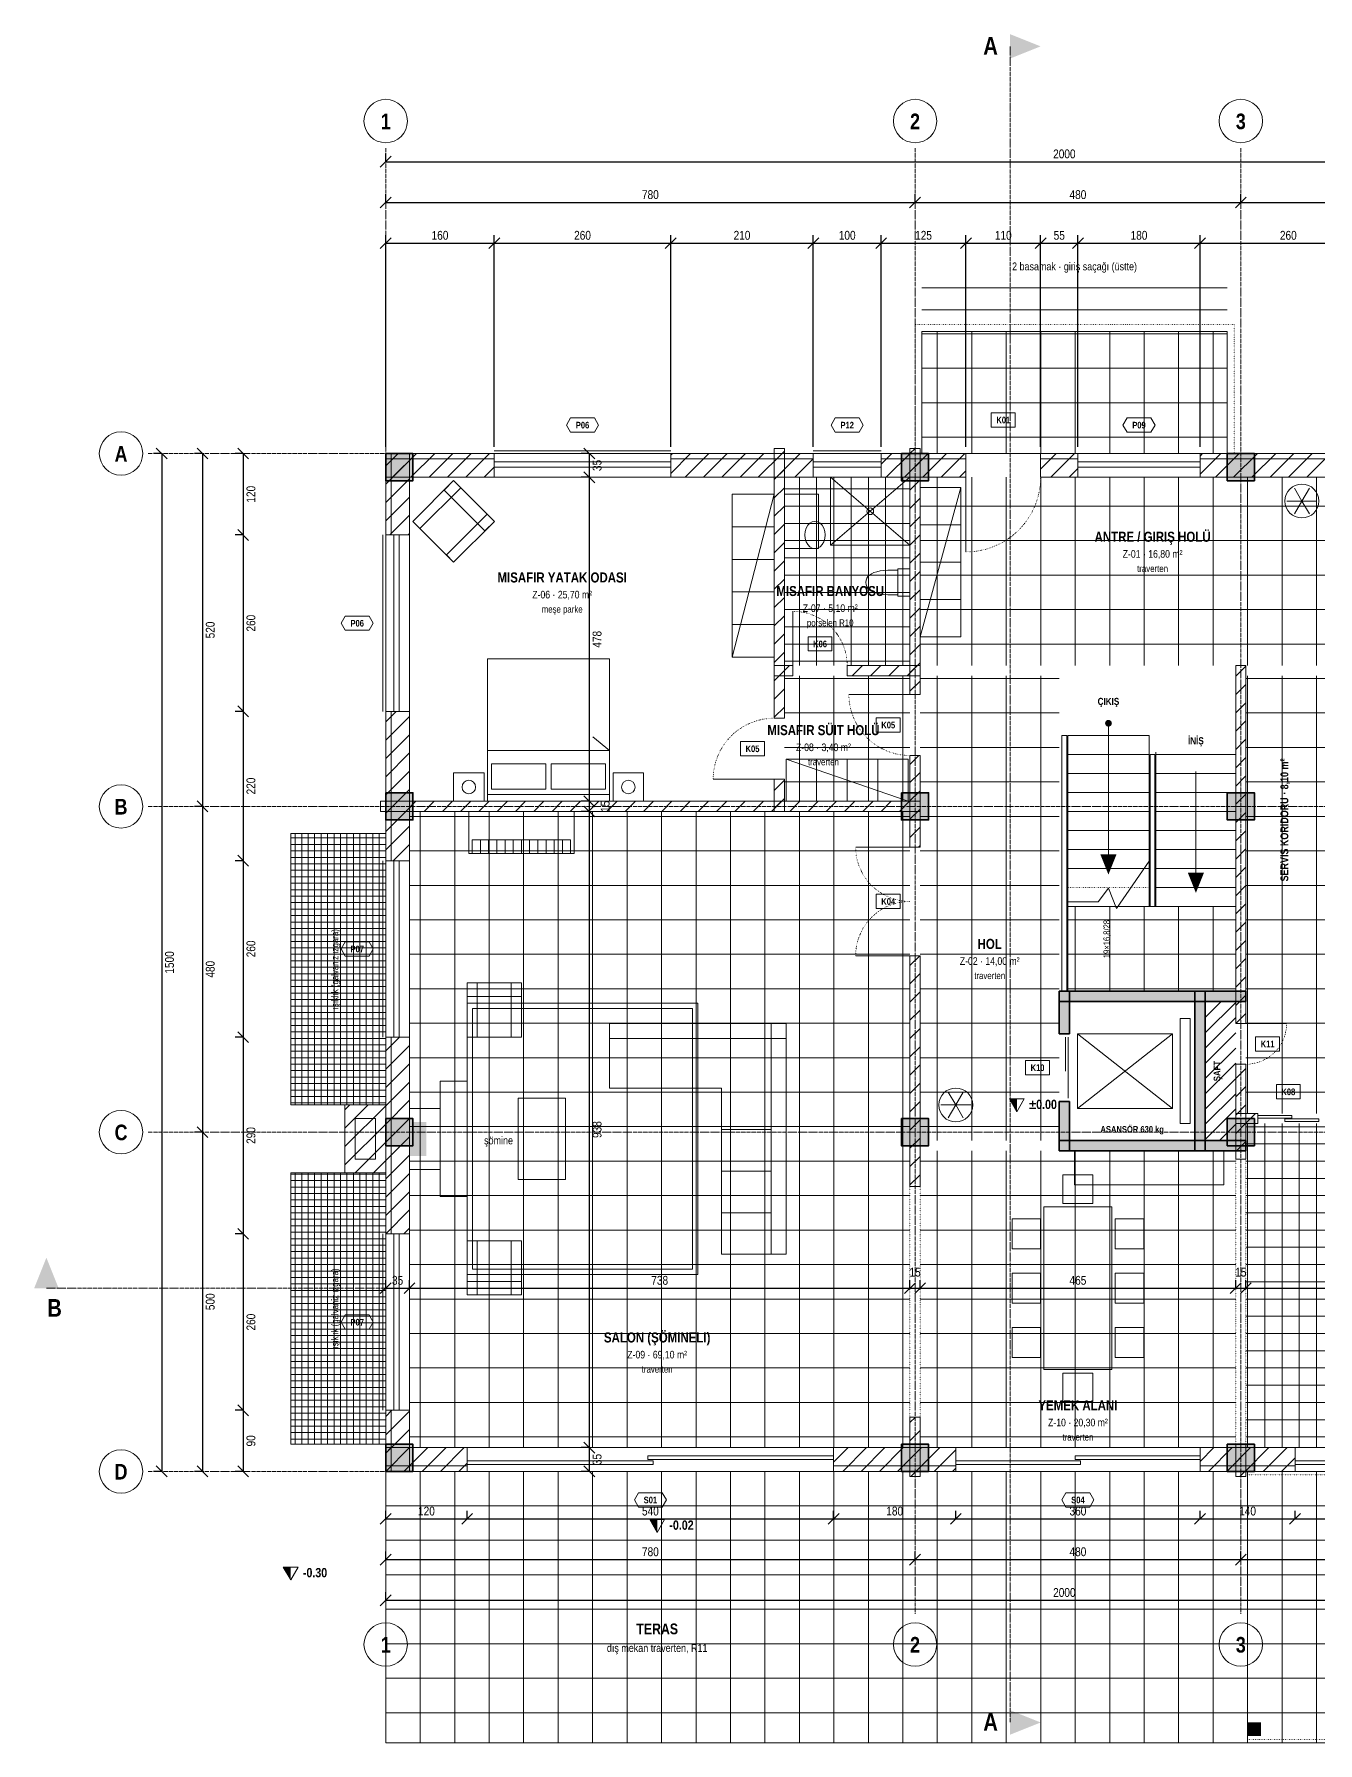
# Model space of a CAD drawing. Header units: centimetres. Extents: x -518 to 2521, y -400 to 2118.
# Drawn here: x -518 to 1374, y -400 to 2118 of the extents above; entities that cross this region are included whole.
import ezdxf
from ezdxf.enums import TextEntityAlignment as Align

# ---------------------------------------------------------------- set-up
doc = ezdxf.new("R2010")
doc.units = ezdxf.units.CM
doc.header["$LTSCALE"] = 0.25
doc.linetypes.add('ACAD_ISO04W100', pattern=[30, 24, -3, 0, -3])
doc.linetypes.add('ACAD_ISO07W100', pattern=[3, 0, -3])
for name, color, linetype, lineweight in [('M-BACA-TUGLA', 116, 'Continuous', 9), ('M-BACA-TUGLA-T', 8, 'Continuous', 5), ('M-DUVA-GAZBETON', 64, 'Continuous', 20), ('M-DUVA-GAZBETON-T', 8, 'Continuous', 5), ('M-GOST-ACYONU', 248, 'ACAD_ISO07W100', 9), ('M-GOST-AKS', 1, 'ACAD_ISO04W100', 9), ('M-GOST-AKSPOZ', 1, 'Continuous', 9), ('M-GOST-DISOLCU', 40, 'Continuous', 9), ('M-GOST-ICOLCU', 44, 'Continuous', 9), ('M-GOST-IZDUSUM', 80, 'ACAD_ISO07W100', 18), ('M-GOST-KAPIPOZ', 95, 'Continuous', 9), ('M-GOST-KESITHATTI', 240, 'ACAD_ISO04W100', 18), ('M-GOST-MAHALPOZ', 7, 'Continuous', 9), ('M-GOST-MERDIVEPOZ', 145, 'Continuous', 9), ('M-GOST-PENCEREPOZ', 62, 'Continuous', 9), ('M-GOST-PLANKOT', 46, 'Continuous', 9), ('M-GOST-YAZI', 2, 'Continuous', 9), ('M-ISIK-GALVANIZ', 150, 'Continuous', 9), ('M-ISIK-GALVANIZ-T', 8, 'Continuous', 5), ('M-ISYA-TASYUNU', 251, 'Continuous', 9), ('M-KALD-TAS', 45, 'Continuous', 9), ('M-KALD-TAS-T', 8, 'Continuous', 5), ('M-KORK-CAM', 100, 'Continuous', 9), ('M-KPKN-AHSAP', 93, 'Continuous', 9), ('M-KPKS-AHSAP', 160, 'Continuous', 9), ('M-MERD-BETONARME', 6, 'Continuous', 18), ('M-MERD-BETONARME-T', 8, 'Continuous', 5), ('M-PNKS-ALUMINYUM', 171, 'Continuous', 9), ('M-SAFT-TESISAT-T', 8, 'Continuous', 5), ('M-TASI-BETONARME', 5, 'Continuous', 35), ('M-TASI-BETONARME-T', 250, 'Continuous', 5), ('M-TEFR-MEKANIK', 238, 'Continuous', 9), ('M-TEFR-MIMARI', 29, 'Continuous', 9), ('M-ZMNK-DOGALTAS-T', 8, 'Continuous', 5), ('M-ZMNK-SERAMIK-T', 8, 'Continuous', 5)]:
    doc.layers.add(name, color=color, linetype=linetype, lineweight=lineweight)
doc.styles.add('YAZI', font='arialn.ttf')
doc.styles.add('YAZI-KALIN', font='arialnb.ttf')
doc.dimstyles.new('MIMARI-1-100', dxfattribs={"dimscale": 10, "dimtxt": 1.296, "dimasz": 2.5, "dimexe": 1.2, "dimexo": 0, "dimgap": 0.5, "dimtad": 1, "dimdec": 0, "dimtxsty": 'YAZI', "dimtsz": 0.8, "dimcen": 2.5, "dimclrd": 256, "dimclre": 256, "dimclrt": 256, "dimazin": 3, "dimtfac": 1, "dimtmove": 0, "dimatfit": 3, "dimarcsym": 0})

msp = doc.modelspace()

# ---------------------------------------------------------------- hatches: boundary and pattern name
at = {"layer": 'M-BACA-TUGLA-T'}
h = msp.add_hatch(dxfattribs=at)
h.set_pattern_fill('ANSI31', scale=6)
h.paths.add_polyline_path([(-60, 540), (0, 540), (0, 440), (-60, 440)])
h = msp.add_hatch(color=256, dxfattribs=at)
h.dxf.hatch_style = 1
h.paths.add_polyline_path([(35, 515), (60, 515), (60, 465), (35, 465)])
at = {"layer": 'M-DUVA-GAZBETON-T'}
h = msp.add_hatch(dxfattribs=at)
h.set_pattern_fill('ANSI31', scale=6)
h.paths.add_polyline_path([(0, 1500), (35, 1500), (35, 1380), (0, 1380)])
h = msp.add_hatch(dxfattribs=at)
h.set_pattern_fill('ANSI31', scale=6)
h.paths.add_polyline_path([(0, 1500), (160, 1500), (160, 1465), (0, 1465)])
h = msp.add_hatch(dxfattribs=at)
h.set_pattern_fill('ANSI31', scale=6)
h.paths.add_polyline_path([(420, 1500), (630, 1500), (630, 1465), (420, 1465)])
h = msp.add_hatch(dxfattribs=at)
h.set_pattern_fill('ANSI31', scale=6)
h.paths.add_polyline_path([(572.5, 1507.5), (587.5, 1507.5), (587.5, 1110), (572.5, 1110)])
h = msp.add_hatch(dxfattribs=at)
h.set_pattern_fill('ANSI31', scale=6)
h.paths.add_polyline_path([(730, 1500), (855, 1500), (855, 1465), (730, 1465)])
h = msp.add_hatch(dxfattribs=at)
h.set_pattern_fill('ANSI31', scale=6)
h.paths.add_polyline_path([(772.5, 1507.5), (787.5, 1507.5), (787.5, 1145), (772.5, 1145)])
h = msp.add_hatch(dxfattribs=at)
h.set_pattern_fill('ANSI31', scale=6)
h.paths.add_polyline_path([(965, 1500), (1020, 1500), (1020, 1465), (965, 1465)])
h = msp.add_hatch(dxfattribs=at)
h.set_pattern_fill('ANSI31', scale=6)
h.paths.add_polyline_path([(1200, 1500), (1460, 1500), (1460, 1465), (1200, 1465)])
h = msp.add_hatch(dxfattribs=at)
h.set_pattern_fill('ANSI31', scale=6)
h.paths.add_polyline_path([(572.5, 1187.5), (600, 1187.5), (600, 1172.5), (572.5, 1172.5)])
h = msp.add_hatch(dxfattribs=at)
h.set_pattern_fill('ANSI31', scale=6)
h.paths.add_polyline_path([(680, 1187.5), (787.5, 1187.5), (787.5, 1172.5), (680, 1172.5)])
h = msp.add_hatch(dxfattribs=at)
h.set_pattern_fill('ANSI31', scale=6)
h.paths.add_polyline_path([(1252.5, 1187.5), (1267.5, 1187.5), (1267.5, 660), (1252.5, 660)])
h = msp.add_hatch(dxfattribs=at)
h.set_pattern_fill('ANSI31', scale=6)
h.paths.add_polyline_path([(0, 1120), (35, 1120), (35, 900), (0, 900)])
h = msp.add_hatch(dxfattribs=at)
h.set_pattern_fill('ANSI31', scale=6)
h.paths.add_polyline_path([(772.5, 1055), (787.5, 1055), (787.5, 920), (772.5, 920)])
h = msp.add_hatch(dxfattribs=at)
h.set_pattern_fill('ANSI31', scale=6)
h.paths.add_polyline_path([(572.5, 1020), (587.5, 1020), (587.5, 972.5), (572.5, 972.5)])
h = msp.add_hatch(dxfattribs=at)
h.set_pattern_fill('ANSI31', scale=6)
h.paths.add_polyline_path([(-7.5, 987.5), (787.5, 987.5), (787.5, 972.5), (-7.5, 972.5)])
h = msp.add_hatch(dxfattribs=at)
h.set_pattern_fill('ANSI31', scale=6)
h.paths.add_polyline_path([(772.5, 760), (787.5, 760), (787.5, 420), (772.5, 420)])
h = msp.add_hatch(dxfattribs=at)
h.set_pattern_fill('ANSI31', scale=6)
h.paths.add_polyline_path([(0, 640), (35, 640), (35, 350), (0, 350)])
h = msp.add_hatch(dxfattribs=at)
h.set_pattern_fill('ANSI31', scale=6)
h.paths.add_polyline_path([(1252.5, 600), (1267.5, 600), (1267.5, 460), (1252.5, 460)])
h = msp.add_hatch(dxfattribs=at)
h.set_pattern_fill('ANSI31', scale=6)
h.paths.add_polyline_path([(1252.5, 527.5), (1285, 527.5), (1285, 512.5), (1252.5, 512.5)])
h = msp.add_hatch(dxfattribs=at)
h.set_pattern_fill('ANSI31', scale=6)
h.paths.add_polyline_path([(0, 90), (35, 90), (35, 0), (0, 0)])
h = msp.add_hatch(dxfattribs=at)
h.set_pattern_fill('ANSI31', scale=6)
h.paths.add_polyline_path([(772.5, 80), (787.5, 80), (787.5, -7.5), (772.5, -7.5)])
h = msp.add_hatch(dxfattribs=at)
h.set_pattern_fill('ANSI31', scale=6)
h.paths.add_polyline_path([(0, 35), (120, 35), (120, 0), (0, 0)])
h = msp.add_hatch(dxfattribs=at)
h.set_pattern_fill('ANSI31', scale=6)
h.paths.add_polyline_path([(660, 35), (840, 35), (840, 0), (660, 0)])
h = msp.add_hatch(dxfattribs=at)
h.set_pattern_fill('ANSI31', scale=6)
h.paths.add_polyline_path([(1200, 35), (1340, 35), (1340, 0), (1200, 0)])
h = msp.add_hatch(dxfattribs=at)
h.set_pattern_fill('ANSI31', scale=6)
h.paths.add_polyline_path([(1252.5, 40), (1267.5, 40), (1267.5, -7.5), (1252.5, -7.5)])
at = {"layer": 'M-GOST-KESITHATTI'}
h = msp.add_hatch(color=256, dxfattribs=at)
h.dxf.hatch_style = 1
h.paths.add_polyline_path([(920, 2118), (965, 2100), (920, 2082)])
h = msp.add_hatch(color=256, dxfattribs=at)
h.dxf.hatch_style = 1
h.paths.add_polyline_path([(-518, 270), (-500, 315), (-482, 270)])
h = msp.add_hatch(color=256, dxfattribs=at)
h.dxf.hatch_style = 1
h.paths.add_polyline_path([(920, -352), (965, -370), (920, -388)])
at = {"layer": 'M-GOST-PLANKOT'}
h = msp.add_hatch(color=256, dxfattribs=at)
h.dxf.hatch_style = 1
h.paths.add_polyline_path([(919, 549), (930, 549), (930, 530)])
h = msp.add_hatch(color=256, dxfattribs=at)
h.dxf.hatch_style = 1
h.paths.add_polyline_path([(389, -71), (400, -71), (400, -90)])
h = msp.add_hatch(color=256, dxfattribs=at)
h.dxf.hatch_style = 1
h.paths.add_polyline_path([(-151, -141), (-140, -141), (-140, -160)])
at = {"layer": 'M-ISIK-GALVANIZ-T'}
h = msp.add_hatch(dxfattribs=at)
h.set_pattern_fill('NET', scale=3)
h.paths.add_polyline_path([(-140, 940), (0, 940), (0, 540), (-140, 540)])
h = msp.add_hatch(dxfattribs=at)
h.set_pattern_fill('NET', scale=3)
h.paths.add_polyline_path([(-140, 440), (0, 440), (0, 40), (-140, 40)])
at = {"layer": 'M-KALD-TAS-T'}
h = msp.add_hatch(dxfattribs=at)
h.set_pattern_fill('NET', scale=16)
h.paths.add_polyline_path([(790, 1680), (1240, 1680), (1240, 1500), (790, 1500)])
h = msp.add_hatch(dxfattribs=at)
h.set_pattern_fill('NET', scale=16)
h.paths.add_polyline_path([(0, 0), (2000, 0), (2000, -400), (0, -400)])
h = msp.add_hatch(color=256, dxfattribs=at)
h.dxf.hatch_style = 1
h.paths.add_polyline_path([(1270, -370), (1290, -370), (1290, -390), (1270, -390)])
at = {"layer": 'M-MERD-BETONARME'}
h = msp.add_hatch(color=256, dxfattribs=at)
h.dxf.hatch_style = 1
edge = h.paths.add_edge_path()
edge.add_arc((1065, 1102.5), 5, 0, 360)
at = {"layer": 'M-MERD-BETONARME-T'}
h = msp.add_hatch(color=256, dxfattribs=at)
h.dxf.hatch_style = 1
h.paths.add_polyline_path([(1053, 909.5), (1077, 909.5), (1065, 879.5)])
h = msp.add_hatch(color=256, dxfattribs=at)
h.dxf.hatch_style = 1
h.paths.add_polyline_path([(1181.8, 882.5), (1205.8, 882.5), (1193.8, 852.5)])
at = {"layer": 'M-SAFT-TESISAT-T'}
h = msp.add_hatch(dxfattribs=at)
h.set_pattern_fill('ANSI31', scale=5)
h.paths.add_polyline_path([(1207.5, 692.5), (1252.5, 692.5), (1252.5, 487.5), (1207.5, 487.5)])
at = {"layer": 'M-TASI-BETONARME-T'}
h = msp.add_hatch(color=256, dxfattribs=at)
h.dxf.hatch_style = 1
h.paths.add_polyline_path([(0, 1500), (40, 1500), (40, 1460), (0, 1460)])
h = msp.add_hatch(color=256, dxfattribs=at)
h.dxf.hatch_style = 1
h.paths.add_polyline_path([(760, 1500), (800, 1500), (800, 1460), (760, 1460)])
h = msp.add_hatch(color=256, dxfattribs=at)
h.dxf.hatch_style = 1
h.paths.add_polyline_path([(1240, 1500), (1280, 1500), (1280, 1460), (1240, 1460)])
h = msp.add_hatch(color=256, dxfattribs=at)
h.dxf.hatch_style = 1
h.paths.add_polyline_path([(0, 1000), (40, 1000), (40, 960), (0, 960)])
h = msp.add_hatch(color=256, dxfattribs=at)
h.dxf.hatch_style = 1
h.paths.add_polyline_path([(760, 1000), (800, 1000), (800, 960), (760, 960)])
h = msp.add_hatch(color=256, dxfattribs=at)
h.dxf.hatch_style = 1
h.paths.add_polyline_path([(1240, 1000), (1280, 1000), (1280, 960), (1240, 960)])
h = msp.add_hatch(color=256, dxfattribs=at)
h.dxf.hatch_style = 1
h.paths.add_polyline_path([(992.5, 707.5), (1007.5, 707.5), (1007.5, 645), (992.5, 645)])
h = msp.add_hatch(color=256, dxfattribs=at)
h.dxf.hatch_style = 1
h.paths.add_polyline_path([(992.5, 707.5), (1267.5, 707.5), (1267.5, 692.5), (992.5, 692.5)])
h = msp.add_hatch(color=256, dxfattribs=at)
h.dxf.hatch_style = 1
h.paths.add_polyline_path([(1192.5, 707.5), (1207.5, 707.5), (1207.5, 472.5), (1192.5, 472.5)])
h = msp.add_hatch(color=256, dxfattribs=at)
h.dxf.hatch_style = 1
h.paths.add_polyline_path([(992.5, 545), (1007.5, 545), (1007.5, 472.5), (992.5, 472.5)])
h = msp.add_hatch(color=256, dxfattribs=at)
h.dxf.hatch_style = 1
h.paths.add_polyline_path([(0, 520), (40, 520), (40, 480), (0, 480)])
h = msp.add_hatch(color=256, dxfattribs=at)
h.dxf.hatch_style = 1
h.paths.add_polyline_path([(760, 520), (800, 520), (800, 480), (760, 480)])
h = msp.add_hatch(color=256, dxfattribs=at)
h.dxf.hatch_style = 1
h.paths.add_polyline_path([(1240, 520), (1280, 520), (1280, 480), (1240, 480)])
h = msp.add_hatch(color=256, dxfattribs=at)
h.dxf.hatch_style = 1
h.paths.add_polyline_path([(992.5, 487.5), (1267.5, 487.5), (1267.5, 472.5), (992.5, 472.5)])
h = msp.add_hatch(color=256, dxfattribs=at)
h.dxf.hatch_style = 1
h.paths.add_polyline_path([(0, 40), (40, 40), (40, 0), (0, 0)])
h = msp.add_hatch(color=256, dxfattribs=at)
h.dxf.hatch_style = 1
h.paths.add_polyline_path([(760, 40), (800, 40), (800, 0), (760, 0)])
h = msp.add_hatch(color=256, dxfattribs=at)
h.dxf.hatch_style = 1
h.paths.add_polyline_path([(1240, 40), (1280, 40), (1280, 0), (1240, 0)])
at = {"layer": 'M-ZMNK-DOGALTAS-T'}
h = msp.add_hatch(dxfattribs=at)
h.set_pattern_fill('NET', scale=16)
h.paths.add_polyline_path([(787.5, 1465), (1392.5, 1465), (1392.5, 1187.5), (787.5, 1187.5)])
h = msp.add_hatch(dxfattribs=at)
h.set_pattern_fill('NET', scale=16)
h.paths.add_polyline_path([(587.5, 1172.5), (772.5, 1172.5), (772.5, 987.5), (587.5, 987.5)])
h = msp.add_hatch(dxfattribs=at)
h.set_pattern_fill('NET', scale=16)
h.paths.add_polyline_path([(787.5, 1172.5), (992.5, 1172.5), (992.5, 487.5), (787.5, 487.5)])
h = msp.add_hatch(dxfattribs=at)
h.set_pattern_fill('NET', scale=16)
h.paths.add_polyline_path([(1267.5, 1172.5), (1392.5, 1172.5), (1392.5, 527.5), (1267.5, 527.5)])
h = msp.add_hatch(dxfattribs=at)
h.set_pattern_fill('NET', scale=16)
h.paths.add_polyline_path([(35, 972.5), (772.5, 972.5), (772.5, 35), (35, 35)])
h = msp.add_hatch(dxfattribs=at)
h.set_pattern_fill('NET', scale=16)
h.paths.add_polyline_path([(1005, 832.5), (1252.5, 832.5), (1252.5, 707.5), (1005, 707.5)])
h = msp.add_hatch(dxfattribs=at)
h.set_pattern_fill('NET', scale=16)
h.paths.add_polyline_path([(787.5, 472.5), (1252.5, 472.5), (1252.5, 35), (787.5, 35)])
at = {"layer": 'M-ZMNK-SERAMIK-T'}
h = msp.add_hatch(dxfattribs=at)
h.set_pattern_fill('NET', scale=8)
h.paths.add_polyline_path([(587.5, 1465), (772.5, 1465), (772.5, 1187.5), (587.5, 1187.5)])
h = msp.add_hatch(dxfattribs=at)
h.set_pattern_fill('NET', scale=8)
h.paths.add_polyline_path([(1267.5, 512.5), (1965, 512.5), (1965, 35), (1267.5, 35)])

# ---------------------------------------------------------------- linework, layer by layer
at = {"layer": 'M-BACA-TUGLA'}
for points in [[(80, 575), (120, 575), (120, 405), (80, 405)], [(-60, 540), (0, 540), (0, 440), (-60, 440)], [(35, 535), (80, 535), (80, 445), (35, 445)], [(-45, 520), (-15, 520), (-15, 460), (-45, 460)]]:
    msp.add_lwpolyline(points, close=True, dxfattribs=at)
at = {"layer": 'M-DUVA-GAZBETON'}
for points in [[(0, 1500), (35, 1500), (35, 1380), (0, 1380)], [(0, 1500), (160, 1500), (160, 1465), (0, 1465)], [(420, 1500), (630, 1500), (630, 1465), (420, 1465)], [(572.5, 1507.5), (587.5, 1507.5), (587.5, 1110), (572.5, 1110)], [(730, 1500), (855, 1500), (855, 1465), (730, 1465)], [(772.5, 1507.5), (787.5, 1507.5), (787.5, 1145), (772.5, 1145)], [(965, 1500), (1020, 1500), (1020, 1465), (965, 1465)], [(1200, 1500), (1460, 1500), (1460, 1465), (1200, 1465)], [(572.5, 1187.5), (600, 1187.5), (600, 1172.5), (572.5, 1172.5)], [(680, 1187.5), (787.5, 1187.5), (787.5, 1172.5), (680, 1172.5)], [(1252.5, 1187.5), (1267.5, 1187.5), (1267.5, 660), (1252.5, 660)], [(0, 1120), (35, 1120), (35, 900), (0, 900)], [(772.5, 1055), (787.5, 1055), (787.5, 920), (772.5, 920)], [(572.5, 1020), (587.5, 1020), (587.5, 972.5), (572.5, 972.5)], [(-7.5, 987.5), (787.5, 987.5), (787.5, 972.5), (-7.5, 972.5)], [(772.5, 760), (787.5, 760), (787.5, 420), (772.5, 420)], [(0, 640), (35, 640), (35, 350), (0, 350)], [(1252.5, 600), (1267.5, 600), (1267.5, 460), (1252.5, 460)], [(1252.5, 527.5), (1285, 527.5), (1285, 512.5), (1252.5, 512.5)], [(0, 90), (35, 90), (35, 0), (0, 0)], [(772.5, 80), (787.5, 80), (787.5, -7.5), (772.5, -7.5)], [(0, 35), (120, 35), (120, 0), (0, 0)], [(660, 35), (840, 35), (840, 0), (660, 0)], [(1200, 35), (1340, 35), (1340, 0), (1200, 0)], [(1252.5, 40), (1267.5, 40), (1267.5, -7.5), (1252.5, -7.5)]]:
    msp.add_lwpolyline(points, close=True, dxfattribs=at)
at = {"layer": 'M-GOST-ACYONU'}
for points in [[(855, 1355), (862.2, 1355.2), (869.4, 1355.9), (876.5, 1357.1), (883.5, 1358.7), (890.4, 1360.8), (897.1, 1363.4), (903.7, 1366.3), (910, 1369.7), (916.1, 1373.5), (922, 1377.7), (927.5, 1382.3), (932.8, 1387.2), (937.7, 1392.5), (942.3, 1398), (946.5, 1403.9), (950.3, 1410), (953.7, 1416.3), (956.6, 1422.9), (959.2, 1429.6), (961.3, 1436.5), (962.9, 1443.5), (964.1, 1450.6), (964.8, 1457.8), (965, 1465)], [(600, 1267.5), (605.2, 1267.3), (610.4, 1266.8), (615.6, 1266), (620.7, 1264.8), (625.7, 1263.3), (630.6, 1261.4), (635.4, 1259.2), (640, 1256.8), (644.4, 1254), (648.7, 1251), (652.7, 1247.6), (656.6, 1244.1), (660.1, 1240.2), (663.5, 1236.2), (666.5, 1231.9), (669.3, 1227.5), (671.7, 1222.9), (673.9, 1218.1), (675.8, 1213.2), (677.3, 1208.2), (678.5, 1203.1), (679.3, 1197.9), (679.8, 1192.7), (680, 1187.5)], [(682.5, 1145), (682.7, 1139.1), (683.3, 1133.3), (684.2, 1127.4), (685.6, 1121.7), (687.3, 1116.1), (689.4, 1110.6), (691.8, 1105.2), (694.6, 1100), (697.7, 1095), (701.1, 1090.2), (704.8, 1085.7), (708.9, 1081.4), (713.2, 1077.3), (717.7, 1073.6), (722.5, 1070.2), (727.5, 1067.1), (732.7, 1064.3), (738.1, 1061.9), (743.6, 1059.8), (749.2, 1058.1), (754.9, 1056.7), (760.8, 1055.8), (766.6, 1055.2), (772.5, 1055)], [(482.5, 1020), (482.7, 1025.9), (483.3, 1031.7), (484.2, 1037.6), (485.6, 1043.3), (487.3, 1048.9), (489.4, 1054.4), (491.8, 1059.8), (494.6, 1065), (497.7, 1070), (501.1, 1074.8), (504.8, 1079.3), (508.9, 1083.6), (513.2, 1087.7), (517.7, 1091.4), (522.5, 1094.8), (527.5, 1097.9), (532.7, 1100.7), (538.1, 1103.1), (543.6, 1105.2), (549.2, 1106.9), (554.9, 1108.3), (560.8, 1109.2), (566.6, 1109.8), (572.5, 1110)], [(692.5, 920), (692.7, 914.8), (693.2, 909.6), (694, 904.4), (695.2, 899.3), (696.7, 894.3), (698.6, 889.4), (700.8, 884.6), (703.2, 880), (706, 875.6), (709, 871.3), (712.4, 867.3), (715.9, 863.4), (719.8, 859.9), (723.8, 856.5), (728.1, 853.5), (732.5, 850.7), (737.1, 848.3), (741.9, 846.1), (746.8, 844.2), (751.8, 842.7), (756.9, 841.5), (762.1, 840.7), (767.3, 840.2), (772.5, 840)], [(692.5, 760), (692.7, 765.2), (693.2, 770.4), (694, 775.6), (695.2, 780.7), (696.7, 785.7), (698.6, 790.6), (700.8, 795.4), (703.2, 800), (706, 804.4), (709, 808.7), (712.4, 812.7), (715.9, 816.6), (719.8, 820.1), (723.8, 823.5), (728.1, 826.5), (732.5, 829.3), (737.1, 831.7), (741.9, 833.9), (746.8, 835.8), (751.8, 837.3), (756.9, 838.5), (762.1, 839.3), (767.3, 839.8), (772.5, 840)], [(1327.5, 660), (1327.4, 656.1), (1327, 652.2), (1326.3, 648.3), (1325.5, 644.5), (1324.3, 640.7), (1322.9, 637), (1321.3, 633.5), (1319.5, 630), (1317.4, 626.7), (1315.1, 623.5), (1312.6, 620.4), (1309.9, 617.6), (1307.1, 614.9), (1304, 612.4), (1300.8, 610.1), (1297.5, 608), (1294, 606.2), (1290.5, 604.6), (1286.8, 603.2), (1283, 602), (1279.2, 601.2), (1275.3, 600.5), (1271.4, 600.1), (1267.5, 600)]]:
    msp.add_lwpolyline(points, dxfattribs=at)
at = {"layer": 'M-GOST-AKS'}
for p, q in [((0, 1950), (0, -210)), ((780, 1950), (780, -210)), ((1260, 1950), (1260, -210)), ((-350, 1500), (2350, 1500)), ((-350, 980), (2350, 980)), ((-350, 500), (2350, 500)), ((-350, 0), (2350, 0))]:
    msp.add_line(p, q, dxfattribs=at)
at = {"layer": 'M-GOST-AKSPOZ'}
for centre in [(0, 1990), (780, 1990), (1260, 1990), (-390, 1500), (-390, 980), (-390, 500), (-390, 0), (0, -255), (780, -255), (1260, -255)]:
    msp.add_circle(centre, 32, dxfattribs=at)
at = {"layer": 'M-GOST-IZDUSUM'}
for p, q in [((1005, 860.5), (1125, 860.5)), ((1005, 832.5), (1125, 832.5)), ((1252.5, 460), (1252.5, 40)), ((1267.5, 460), (1267.5, 40)), ((772.5, 420), (772.5, 80)), ((787.5, 420), (787.5, 80))]:
    msp.add_line(p, q, dxfattribs=at)
for points in [[(780, 1690), (1250, 1690), (1250, 1500), (780, 1500)], [(1270, -5), (1990, -5), (1990, -395), (1270, -395)]]:
    msp.add_lwpolyline(points, close=True, dxfattribs=at)
at = {"layer": 'M-GOST-KAPIPOZ'}
for points in [[(892.4, 1560), (927.6, 1560), (927.6, 1539), (892.4, 1539)], [(622.4, 1230), (657.6, 1230), (657.6, 1209), (622.4, 1209)], [(722.9, 1110.5), (758.1, 1110.5), (758.1, 1089.5), (722.9, 1089.5)], [(522.9, 1075.5), (558.1, 1075.5), (558.1, 1054.5), (522.9, 1054.5)], [(722.9, 850.5), (758.1, 850.5), (758.1, 829.5), (722.9, 829.5)], [(1281.9, 640.5), (1317.1, 640.5), (1317.1, 619.5), (1281.9, 619.5)], [(942.9, 605.5), (978.1, 605.5), (978.1, 584.5), (942.9, 584.5)], [(1312.4, 570), (1347.6, 570), (1347.6, 549), (1312.4, 549)]]:
    msp.add_lwpolyline(points, close=True, dxfattribs=at)
at = {"layer": 'M-GOST-KESITHATTI'}
for p, q in [((920, 2100), (920, 2010)), ((920, 2010), (920, -280)), ((-500, 270), (-410, 270)), ((-410, 270), (2410, 270)), ((920, -280), (920, -370))]:
    msp.add_line(p, q, dxfattribs=at)
at = {"layer": 'M-GOST-PENCEREPOZ'}
for points in [[(266.4, 1542), (272.4, 1552.5), (307.6, 1552.5), (313.6, 1542), (307.6, 1531.5), (272.4, 1531.5)], [(656.4, 1542), (662.4, 1552.5), (697.6, 1552.5), (703.6, 1542), (697.6, 1531.5), (662.4, 1531.5)], [(1086.4, 1542), (1092.4, 1552.5), (1127.6, 1552.5), (1133.6, 1542), (1127.6, 1531.5), (1092.4, 1531.5)], [(-65.6, 1250), (-59.6, 1260.5), (-24.4, 1260.5), (-18.4, 1250), (-24.4, 1239.5), (-59.6, 1239.5)], [(-65.6, 770), (-59.6, 780.5), (-24.4, 780.5), (-18.4, 770), (-24.4, 759.5), (-59.6, 759.5)], [(-65.6, 220), (-59.6, 230.5), (-24.4, 230.5), (-18.4, 220), (-24.4, 209.5), (-59.6, 209.5)], [(366.4, -42), (372.4, -31.5), (407.6, -31.5), (413.6, -42), (407.6, -52.5), (372.4, -52.5)], [(996.4, -42), (1002.4, -31.5), (1037.6, -31.5), (1043.6, -42), (1037.6, -52.5), (1002.4, -52.5)]]:
    msp.add_lwpolyline(points, close=True, dxfattribs=at)
at = {"layer": 'M-GOST-PLANKOT'}
for points in [[(919, 549), (941, 549), (930, 530)], [(389, -71), (411, -71), (400, -90)], [(-151, -141), (-129, -141), (-140, -160)]]:
    msp.add_lwpolyline(points, close=True, dxfattribs=at)
at = {"layer": 'M-ISIK-GALVANIZ'}
for points in [[(-140, 940), (0, 940), (0, 540), (-140, 540)], [(-140, 440), (0, 440), (0, 40), (-140, 40)]]:
    msp.add_lwpolyline(points, close=True, dxfattribs=at)
at = {"layer": 'M-ISYA-TASYUNU'}
for p, q in [((0, 1492), (160, 1492)), ((8, 1500), (8, 1380)), ((420, 1492), (630, 1492)), ((730, 1492), (855, 1492)), ((965, 1492), (1020, 1492)), ((1200, 1492), (1460, 1492)), ((8, 1120), (8, 900)), ((8, 640), (8, 350)), ((8, 90), (8, 0)), ((0, 8), (120, 8)), ((660, 8), (840, 8)), ((1200, 8), (1340, 8))]:
    msp.add_line(p, q, dxfattribs=at)
at = {"layer": 'M-KALD-TAS'}
for p, q in [((790, 1744), (1240, 1744)), ((790, 1712), (1240, 1712)), ((790, 1680), (1240, 1680))]:
    msp.add_line(p, q, dxfattribs=at)
for points in [[(790, 1680), (1240, 1680), (1240, 1500), (790, 1500)], [(0, 0), (2000, 0), (2000, -400), (0, -400)]]:
    msp.add_lwpolyline(points, close=True, dxfattribs=at)
at = {"layer": 'M-KORK-CAM'}
for points in [[(996.5, 1084.5), (1003.5, 1084.5), (1003.5, 707.5), (996.5, 707.5)], [(1126.5, 1056.5), (1133.5, 1056.5), (1133.5, 832.5), (1126.5, 832.5)]]:
    msp.add_lwpolyline(points, close=True, dxfattribs=at)
at = {"layer": 'M-KPKN-AHSAP'}
for p, q in [((855, 1465), (855, 1355)), ((600, 1187.5), (600, 1267.5)), ((772.5, 1145), (682.5, 1145)), ((572.5, 1020), (482.5, 1020)), ((772.5, 920), (692.5, 920)), ((772.5, 760), (692.5, 760)), ((1267.5, 660), (1327.5, 660)), ((1001.5, 640), (1001.5, 590)), ((1005.5, 640), (1005.5, 550))]:
    msp.add_line(p, q, dxfattribs=at)
for points in [[(1285, 524.5), (1335, 524.5), (1335, 520.5), (1285, 520.5)], [(1325, 519.5), (1375, 519.5), (1375, 515.5), (1325, 515.5)]]:
    msp.add_lwpolyline(points, close=True, dxfattribs=at)
at = {"layer": 'M-KPKS-AHSAP'}
for p, q in [((855, 1500), (855, 1465)), ((965, 1500), (965, 1465)), ((600, 1187.5), (600, 1172.5)), ((680, 1187.5), (680, 1172.5)), ((772.5, 1145), (787.5, 1145)), ((572.5, 1110), (587.5, 1110)), ((772.5, 1055), (787.5, 1055)), ((572.5, 1020), (587.5, 1020)), ((772.5, 920), (787.5, 920)), ((772.5, 760), (787.5, 760)), ((1252.5, 660), (1267.5, 660)), ((1252.5, 600), (1267.5, 600)), ((1285, 527.5), (1285, 512.5))]:
    msp.add_line(p, q, dxfattribs=at)
at = {"layer": 'M-MERD-BETONARME'}
for p, q in [((1005, 1084.5), (1125, 1084.5)), ((1005, 1084.5), (1005, 832.5)), ((1065, 1102.5), (1065, 884.5)), ((1125, 1084.5), (1125, 832.5)), ((1125, 1060), (1125, 832.5)), ((1135, 1060), (1135, 832.5)), ((1005, 1056.5), (1125, 1056.5)), ((1135, 1056.5), (1252.5, 1056.5)), ((1135, 1056.5), (1135, 832.5)), ((1252.5, 1056.5), (1252.5, 832.5)), ((1005, 1028.5), (1125, 1028.5)), ((1135, 1028.5), (1252.5, 1028.5)), ((1193.8, 1031.5), (1193.8, 857.5)), ((1005, 1000.5), (1125, 1000.5)), ((1135, 1000.5), (1252.5, 1000.5)), ((1005, 972.5), (1125, 972.5)), ((1135, 972.5), (1252.5, 972.5)), ((1005, 944.5), (1125, 944.5)), ((1135, 944.5), (1252.5, 944.5)), ((1005, 916.5), (1125, 916.5)), ((1135, 916.5), (1252.5, 916.5)), ((1005, 888.5), (1125, 888.5)), ((1135, 888.5), (1252.5, 888.5)), ((1135, 860.5), (1252.5, 860.5)), ((1135, 832.5), (1252.5, 832.5))]:
    msp.add_line(p, q, dxfattribs=at)
msp.add_lwpolyline([(1005, 839.5), (1050, 839.5), (1065, 859.5), (1077, 829.5), (1125, 899.5)], dxfattribs=at)
msp.add_lwpolyline([(1005, 832.5), (1252.5, 832.5), (1252.5, 707.5), (1005, 707.5)], close=True, dxfattribs=at)
at = {"layer": 'M-PNKS-ALUMINYUM'}
for p, q in [((160, 1504), (420, 1504)), ((160, 1504), (420, 1504)), ((160, 1500), (420, 1500)), ((160, 1500), (160, 1465)), ((420, 1500), (420, 1465)), ((630, 1504), (730, 1504)), ((630, 1504), (730, 1504)), ((630, 1500), (730, 1500)), ((630, 1500), (630, 1465)), ((730, 1500), (730, 1465)), ((1020, 1500), (1200, 1500)), ((1020, 1500), (1020, 1465)), ((1200, 1500), (1200, 1465)), ((160, 1465), (420, 1465)), ((630, 1465), (730, 1465)), ((1020, 1465), (1200, 1465)), ((-4, 1380), (-4, 1120)), ((-4, 1380), (-4, 1120)), ((0, 1380), (0, 1120)), ((0, 1380), (35, 1380)), ((35, 1380), (35, 1120)), ((0, 1120), (35, 1120)), ((-4, 900), (-4, 640)), ((-4, 900), (-4, 640)), ((0, 900), (0, 640)), ((0, 900), (35, 900)), ((35, 900), (35, 640)), ((0, 640), (35, 640)), ((-4, 350), (-4, 90)), ((-4, 350), (-4, 90)), ((0, 350), (0, 90)), ((0, 350), (35, 350)), ((35, 350), (35, 90)), ((0, 90), (35, 90)), ((120, 35), (660, 35)), ((120, 35), (120, 0)), ((660, 35), (660, 0)), ((840, 35), (1200, 35)), ((840, 35), (840, 0)), ((1200, 35), (1200, 0)), ((1340, 35), (1880, 35)), ((1340, 35), (1340, 0)), ((120, 0), (660, 0)), ((840, 0), (1200, 0)), ((1340, 0), (1880, 0))]:
    msp.add_line(p, q, dxfattribs=at)
for points in [[(160, 1488), (420, 1488), (420, 1480), (160, 1480)], [(630, 1488), (730, 1488), (730, 1480), (630, 1480)], [(1020, 1488), (1200, 1488), (1200, 1480), (1020, 1480)], [(12, 1380), (20, 1380), (20, 1120), (12, 1120)], [(12, 900), (20, 900), (20, 640), (12, 640)], [(12, 350), (20, 350), (20, 90), (12, 90)], [(120, 15.5), (394, 15.5), (394, 10), (120, 10)], [(386, 23), (660, 23), (660, 17.5), (386, 17.5)], [(840, 15.5), (1024, 15.5), (1024, 10), (840, 10)], [(1016, 23), (1200, 23), (1200, 17.5), (1016, 17.5)], [(1340, 15.5), (1614, 15.5), (1614, 10), (1340, 10)]]:
    msp.add_lwpolyline(points, close=True, dxfattribs=at)
at = {"layer": 'M-TASI-BETONARME'}
for points in [[(0, 1500), (40, 1500), (40, 1460), (0, 1460)], [(760, 1500), (800, 1500), (800, 1460), (760, 1460)], [(1240, 1500), (1280, 1500), (1280, 1460), (1240, 1460)], [(0, 1000), (40, 1000), (40, 960), (0, 960)], [(760, 1000), (800, 1000), (800, 960), (760, 960)], [(1240, 1000), (1280, 1000), (1280, 960), (1240, 960)], [(992.5, 707.5), (1007.5, 707.5), (1007.5, 645), (992.5, 645)], [(992.5, 707.5), (1267.5, 707.5), (1267.5, 692.5), (992.5, 692.5)], [(1192.5, 707.5), (1207.5, 707.5), (1207.5, 472.5), (1192.5, 472.5)], [(992.5, 545), (1007.5, 545), (1007.5, 472.5), (992.5, 472.5)], [(0, 520), (40, 520), (40, 480), (0, 480)], [(760, 520), (800, 520), (800, 480), (760, 480)], [(1240, 520), (1280, 520), (1280, 480), (1240, 480)], [(992.5, 487.5), (1267.5, 487.5), (1267.5, 472.5), (992.5, 472.5)], [(0, 40), (40, 40), (40, 0), (0, 0)], [(760, 40), (800, 40), (800, 0), (760, 0)], [(1240, 40), (1280, 40), (1280, 0), (1240, 0)]]:
    msp.add_lwpolyline(points, close=True, dxfattribs=at)
at = {"layer": 'M-TEFR-MEKANIK'}
for p, q in [((655.5, 1465), (772.5, 1365)), ((655.5, 1365), (772.5, 1465)), ((1019.5, 645), (1159.5, 535)), ((1019.5, 535), (1159.5, 645))]:
    msp.add_line(p, q, dxfattribs=at)
for points in [[(655.5, 1465), (772.5, 1465), (772.5, 1365), (655.5, 1365)], [(587.5, 1360), (587.5, 1440), (637.5, 1440), (637.5, 1360)], [(754.5, 1328), (747, 1328.2), (740.1, 1328.1), (733.9, 1327.6), (728.4, 1326.9), (723.5, 1325.8), (719.3, 1324.5), (715.7, 1322.8), (712.7, 1320.9), (710.4, 1318.6), (708.8, 1316.1), (707.8, 1313.2), (707.5, 1310), (707.8, 1306.8), (708.8, 1303.9), (710.4, 1301.4), (712.7, 1299.1), (715.7, 1297.2), (719.3, 1295.5), (723.5, 1294.2), (728.4, 1293.1), (733.9, 1292.4), (740.1, 1291.9), (747, 1291.8), (754.5, 1292)], [(772.5, 1330), (772.5, 1290), (754.5, 1290), (754.5, 1330)], [(1170.5, 667.5), (1185.5, 667.5), (1185.5, 512.5), (1170.5, 512.5)], [(1019.5, 645), (1159.5, 645), (1159.5, 535), (1019.5, 535)]]:
    msp.add_lwpolyline(points, close=True, dxfattribs=at)
msp.add_lwpolyline([(617.5, 1380), (618, 1374.8), (619.5, 1370), (621.9, 1365.9), (625, 1362.7), (628.6, 1360.7), (632.5, 1360.1), (636.4, 1360.7), (640, 1362.7), (643.1, 1365.9), (645.5, 1370.1), (647, 1374.9), (647.5, 1380), (647, 1385.2), (645.5, 1390), (643.1, 1394.2), (640, 1397.4), (636.4, 1399.4), (632.5, 1400), (628.6, 1399.4), (625, 1397.4), (621.9, 1394.2), (619.5, 1390.1), (618, 1385.3), (617.5, 1380.1)], dxfattribs=at)
msp.add_circle((714, 1415), 5, dxfattribs=at)
at = {"layer": 'M-TEFR-MIMARI'}
for p, q in [((572.5, 1440), (510.5, 1200)), ((787.5, 1230), (847.5, 1450)), ((1350, 1430), (1339, 1449.1)), ((1350, 1430), (1361, 1449.1)), ((1350, 1430), (1328, 1430)), ((1350, 1430), (1339, 1410.9)), ((1350, 1430), (1372, 1430)), ((1350, 1430), (1361, 1410.9)), ((572.5, 1392), (510.5, 1392)), ((787.5, 1395), (847.5, 1395)), ((572.5, 1344), (510.5, 1344)), ((787.5, 1340), (847.5, 1340)), ((572.5, 1296), (510.5, 1296)), ((787.5, 1285), (847.5, 1285)), ((572.5, 1248), (510.5, 1248)), ((330, 1062.5), (150, 1062.5)), ((330, 1062.5), (305, 1082.5)), ((770, 987.5), (590, 1049.5)), ((635, 987.5), (635, 1049.5)), ((680, 987.5), (680, 1049.5)), ((725, 987.5), (725, 1049.5)), ((139.6, 930.5), (139.6, 910.5)), ((151.7, 930.5), (151.7, 910.5)), ((163.8, 930.5), (163.8, 910.5)), ((175.8, 930.5), (175.8, 910.5)), ((187.9, 930.5), (187.9, 910.5)), ((200, 930.5), (200, 910.5)), ((212.1, 930.5), (212.1, 910.5)), ((224.2, 930.5), (224.2, 910.5)), ((236.2, 930.5), (236.2, 910.5)), ((248.3, 930.5), (248.3, 910.5)), ((260.4, 930.5), (260.4, 910.5)), ((840, 540), (829, 559.1)), ((840, 540), (851, 559.1)), ((840, 540), (818, 540)), ((840, 540), (829, 520.9)), ((840, 540), (862, 540)), ((840, 540), (851, 520.9)), ((568, 503.8), (495, 503.8)), ((568, 442.5), (495, 442.5)), ((568, 381.2), (495, 381.2))]:
    msp.add_line(p, q, dxfattribs=at)
for points in [[(100, 1460.1), (160.1, 1400), (100, 1339.9), (39.9, 1400)], [(100, 1460.1), (110.6, 1449.5), (50.5, 1389.4), (39.9, 1400)], [(100, 1460.1), (160.1, 1400), (146, 1385.9), (85.9, 1446)], [(572.5, 1440), (572.5, 1200), (510.5, 1200), (510.5, 1440)], [(787.5, 1230), (787.5, 1450), (847.5, 1450), (847.5, 1230)], [(149.5, 1410.6), (160.1, 1400), (100, 1339.9), (89.4, 1350.5)], [(330, 987.5), (150, 987.5), (150, 1197.5), (330, 1197.5)], [(236, 1005.5), (156, 1005.5), (156, 1042.5), (236, 1042.5)], [(324, 1005.5), (244, 1005.5), (244, 1042.5), (324, 1042.5)], [(770, 987.5), (590, 987.5), (590, 1049.5), (770, 1049.5)], [(145, 987.5), (100, 987.5), (100, 1029.5), (145, 1029.5)], [(380, 987.5), (335, 987.5), (335, 1029.5), (380, 1029.5)], [(330, 987.5), (150, 987.5), (150, 997.5), (330, 997.5)], [(122.5, 972.5), (277.5, 972.5), (277.5, 910.5), (122.5, 910.5)], [(127.5, 930.5), (272.5, 930.5), (272.5, 910.5), (127.5, 910.5)], [(120, 720), (200, 720), (200, 640), (120, 640)], [(120, 720), (200, 720), (200, 700), (120, 700)], [(120, 720), (135, 720), (135, 640), (120, 640)], [(185, 720), (200, 720), (200, 640), (185, 640)], [(460, 690), (460, 290), (120, 290), (120, 690)], [(452, 682), (452, 298), (128, 298), (128, 682)], [(590, 660), (590, 320), (495, 320), (495, 565), (330, 565), (330, 660)], [(590, 660), (590, 638), (330, 638), (330, 660)], [(590, 660), (590, 320), (568, 320), (568, 660)], [(265, 550), (265, 430), (195, 430), (195, 550)], [(1015, 472.5), (1235, 472.5), (1235, 422.5), (1015, 422.5)], [(1042, 437), (1042, 395), (998, 395), (998, 437)], [(1070, 390), (1070, 150), (970, 150), (970, 390)], [(965, 372), (965, 328), (923, 328), (923, 372)], [(1117, 372), (1117, 328), (1075, 328), (1075, 372)], [(200, 260), (120, 260), (120, 340), (200, 340)], [(135, 260), (120, 260), (120, 340), (135, 340)], [(200, 260), (185, 260), (185, 340), (200, 340)], [(200, 260), (120, 260), (120, 280), (200, 280)], [(965, 292), (965, 248), (923, 248), (923, 292)], [(1117, 292), (1117, 248), (1075, 248), (1075, 292)], [(965, 212), (965, 168), (923, 168), (923, 212)], [(1117, 212), (1117, 168), (1075, 168), (1075, 212)], [(1042, 145), (1042, 103), (998, 103), (998, 145)]]:
    msp.add_lwpolyline(points, close=True, dxfattribs=at)
for centre, radius in [((1350, 1430), 25), ((122.5, 1008.5), 10), ((357.5, 1008.5), 10), ((840, 540), 25)]:
    msp.add_circle(centre, radius, dxfattribs=at)

# ---------------------------------------------------------------- texts
at = {"layer": 'M-GOST-AKSPOZ', "style": 'YAZI-KALIN'}
for s, p in [('1', (0, 1978)), ('2', (780, 1978)), ('3', (1260, 1978)), ('A', (-390, 1488)), ('B', (-390, 968)), ('C', (-390, 488)), ('D', (-390, -12)), ('1', (0, -267)), ('2', (780, -267)), ('3', (1260, -267))]:
    msp.add_text(s, height=23, dxfattribs=at).set_placement(p, align=Align.CENTER)
at = {"layer": 'M-GOST-KAPIPOZ', "style": 'YAZI-KALIN'}
for s, p in [('K01', (910, 1544.5)), ('K06', (640, 1214.5)), ('K05', (740.5, 1095)), ('K05', (540.5, 1060)), ('K04', (740.5, 835)), ('K11', (1299.5, 625)), ('K10', (960.5, 590)), ('K08', (1330, 554.5))]:
    msp.add_text(s, height=9.72, dxfattribs=at).set_placement(p, align=Align.CENTER)
at = {"layer": 'M-GOST-KESITHATTI', "style": 'YAZI-KALIN'}
for p in [(902, 2088), (902, -382)]:
    msp.add_text('A', height=25.9, dxfattribs=at).set_placement(p, align=Align.RIGHT)
msp.add_text('B', height=25.9, dxfattribs=at).set_placement((-488, 228), align=Align.CENTER)
at = {"layer": 'M-GOST-MAHALPOZ'}
for s, height, style, p in [('ANTRE / GIRIŞ HOLÜ', 14.76, 'YAZI-KALIN', (1130, 1370)), ('Z-01 · 16,80 m²', 11.16, 'YAZI', (1130, 1346.5)), ('traverten', 10.08, 'YAZI', (1130, 1325.5)), ('MISAFIR YATAK ODASI', 14.76, 'YAZI-KALIN', (260, 1310)), ('Z-06 · 25,70 m²', 11.16, 'YAZI', (260, 1286.5)), ('MISAFIR BANYOSU', 14.76, 'YAZI-KALIN', (655, 1290)), ('meşe parke', 10.08, 'YAZI', (260, 1265.5)), ('Z-07 · 5,10 m²', 11.16, 'YAZI', (655, 1266.5)), ('porselen R10', 10.08, 'YAZI', (655, 1245.5)), ('MISAFIR SÜIT HOLÜ', 14.76, 'YAZI-KALIN', (645, 1085)), ('Z-08 · 3,40 m²', 11.16, 'YAZI', (645, 1061.5)), ('traverten', 10.08, 'YAZI', (645, 1040.5)), ('HOL', 14.76, 'YAZI-KALIN', (890, 770)), ('Z-02 · 14,00 m²', 11.16, 'YAZI', (890, 746.5)), ('traverten', 10.08, 'YAZI', (890, 725.5)), ('SALON (ŞÖMINELI)', 14.76, 'YAZI-KALIN', (400, 190)), ('Z-09 · 69,10 m²', 11.16, 'YAZI', (400, 166.5)), ('traverten', 10.08, 'YAZI', (400, 145.5)), ('YEMEK ALANI', 14.76, 'YAZI-KALIN', (1020, 90)), ('Z-10 · 20,30 m²', 11.16, 'YAZI', (1020, 66.5)), ('traverten', 10.08, 'YAZI', (1020, 45.5))]:
    msp.add_text(s, height=height, dxfattribs=dict(at, style=style)).set_placement(p, align=Align.CENTER)
at = {"layer": 'M-GOST-MAHALPOZ', "style": 'YAZI-KALIN'}
for s, height, p in [('SERVIS KORIDORU · 8,10 m²', 11.52, (1330, 960)), ('ŞAFT', 10.08, (1230, 590))]:
    msp.add_text(s, height=height, rotation=90, dxfattribs=at).set_placement(p, align=Align.CENTER)
at = {"layer": 'M-GOST-MERDIVEPOZ', "style": 'YAZI-KALIN'}
for s, p in [('ÇIKIŞ', (1065, 1129.5)), ('İNİŞ', (1193.8, 1071.5))]:
    msp.add_text(s, height=10.44, dxfattribs=at).set_placement(p, align=Align.CENTER)
at = {"layer": 'M-GOST-MERDIVEPOZ', "style": 'YAZI'}
msp.add_text('19×16,8/28', height=9.36, rotation=90, dxfattribs=at).set_placement((1067, 784.5), align=Align.CENTER)
at = {"layer": 'M-GOST-PENCEREPOZ', "style": 'YAZI-KALIN'}
for s, p in [('P06', (290, 1537)), ('P12', (680, 1537)), ('P09', (1110, 1537)), ('P06', (-42, 1245)), ('P07', (-42, 765)), ('P07', (-42, 215)), ('S01', (390, -47)), ('S04', (1020, -47))]:
    msp.add_text(s, height=9.72, dxfattribs=at).set_placement(p, align=Align.CENTER)
at = {"layer": 'M-GOST-PLANKOT', "style": 'YAZI-KALIN'}
for s, p in [('%%p0.00', (948, 534)), ('-0.02', (418, -86)), ('-0.30', (-122, -156))]:
    msp.add_text(s, height=13.68, dxfattribs=at).set_placement(p)
at = {"layer": 'M-GOST-YAZI'}
for s, height, style, p in [('2 basamak · giriş saçağı (üstte)', 11.52, 'YAZI', (1015, 1770)), ('ASANSÖR 630 kg', 9.36, 'YAZI-KALIN', (1100, 499.5)), ('TERAS', 15.84, 'YAZI-KALIN', (400, -240)), ('dış mekan traverten, R11', 11.52, 'YAZI', (400, -266))]:
    msp.add_text(s, height=height, dxfattribs=dict(at, style=style)).set_placement(p, align=Align.CENTER)
at = {"layer": 'M-GOST-YAZI', "style": 'YAZI'}
for p in [(-70, 740), (-70, 240)]:
    msp.add_text('ışıklık (galvaniz ızgara)', height=10.08, rotation=90, dxfattribs=at).set_placement(p, align=Align.CENTER)
msp.add_text('şömine', height=11.52, dxfattribs=at).set_placement((145, 482))

# ---------------------------------------------------------------- dimensions: what is measured, and where the dimension line sits
at = {"layer": 'M-GOST-DISOLCU'}
for base, p1, p2 in [((0, 1930), (0, 1930), (2000, 1930)), ((0, 1870), (0, 1870), (780, 1870)), ((780, 1870), (780, 1870), (1260, 1870)), ((1260, 1870), (1260, 1870), (2000, 1870)), ((0, 1810), (0, 1510), (160, 1510)), ((160, 1810), (160, 1510), (420, 1510)), ((420, 1810), (420, 1510), (630, 1510)), ((630, 1810), (630, 1510), (730, 1510)), ((730, 1810), (730, 1510), (855, 1510)), ((855, 1810), (855, 1510), (965, 1510)), ((965, 1810), (965, 1510), (1020, 1510)), ((1020, 1810), (1020, 1510), (1200, 1510)), ((1200, 1810), (1200, 1510), (1460, 1510)), ((0, -70), (0, -70), (120, -70)), ((120, -70), (120, -70), (660, -70)), ((660, -70), (660, -70), (840, -70)), ((840, -70), (840, -70), (1200, -70)), ((1200, -70), (1200, -70), (1340, -70)), ((1340, -70), (1340, -70), (1880, -70)), ((0, -130), (0, -130), (780, -130)), ((780, -130), (780, -130), (1260, -130)), ((1260, -130), (1260, -130), (2000, -130)), ((0, -190), (0, -190), (2000, -190))]:
    msp.add_linear_dim(base=base, p1=p1, p2=p2, dimstyle='MIMARI-1-100', dxfattribs=at).render()
for base, p1, p2 in [((-330, 1500), (-330, 1500), (-330, 0)), ((-270, 1500), (-270, 1500), (-270, 980)), ((-210, 1500), (-210, 1500), (-210, 1380)), ((-210, 1380), (-210, 1380), (-210, 1120)), ((-210, 1120), (-210, 1120), (-210, 900)), ((-270, 980), (-270, 980), (-270, 500)), ((-210, 900), (-210, 900), (-210, 640)), ((-210, 640), (-210, 640), (-210, 350)), ((-270, 500), (-270, 500), (-270, 0)), ((-210, 350), (-210, 350), (-210, 90)), ((-210, 90), (-210, 90), (-210, 0))]:
    msp.add_linear_dim(base=base, p1=p1, p2=p2, angle=90, dimstyle='MIMARI-1-100', dxfattribs=at).render()
at = {"layer": 'M-GOST-ICOLCU'}
for base, p1, p2 in [((300, 1500), (300, 1500), (300, 1465)), ((300, 1465), (300, 1465), (300, 987.5)), ((300, 987.5), (300, 987.5), (300, 972.5)), ((300, 972.5), (300, 972.5), (300, 35)), ((300, 35), (300, 35), (300, 0))]:
    msp.add_linear_dim(base=base, p1=p1, p2=p2, angle=90, dimstyle='MIMARI-1-100', dxfattribs=at).render()
for base, p1, p2 in [((0, 270), (0, 270), (35, 270)), ((35, 270), (35, 270), (772.5, 270)), ((772.5, 270), (772.5, 270), (787.5, 270)), ((787.5, 270), (787.5, 270), (1252.5, 270)), ((1252.5, 270), (1252.5, 270), (1267.5, 270)), ((1267.5, 270), (1267.5, 270), (1965, 270))]:
    msp.add_linear_dim(base=base, p1=p1, p2=p2, dimstyle='MIMARI-1-100', dxfattribs=at).render()

doc.saveas('drawing.dxf')
